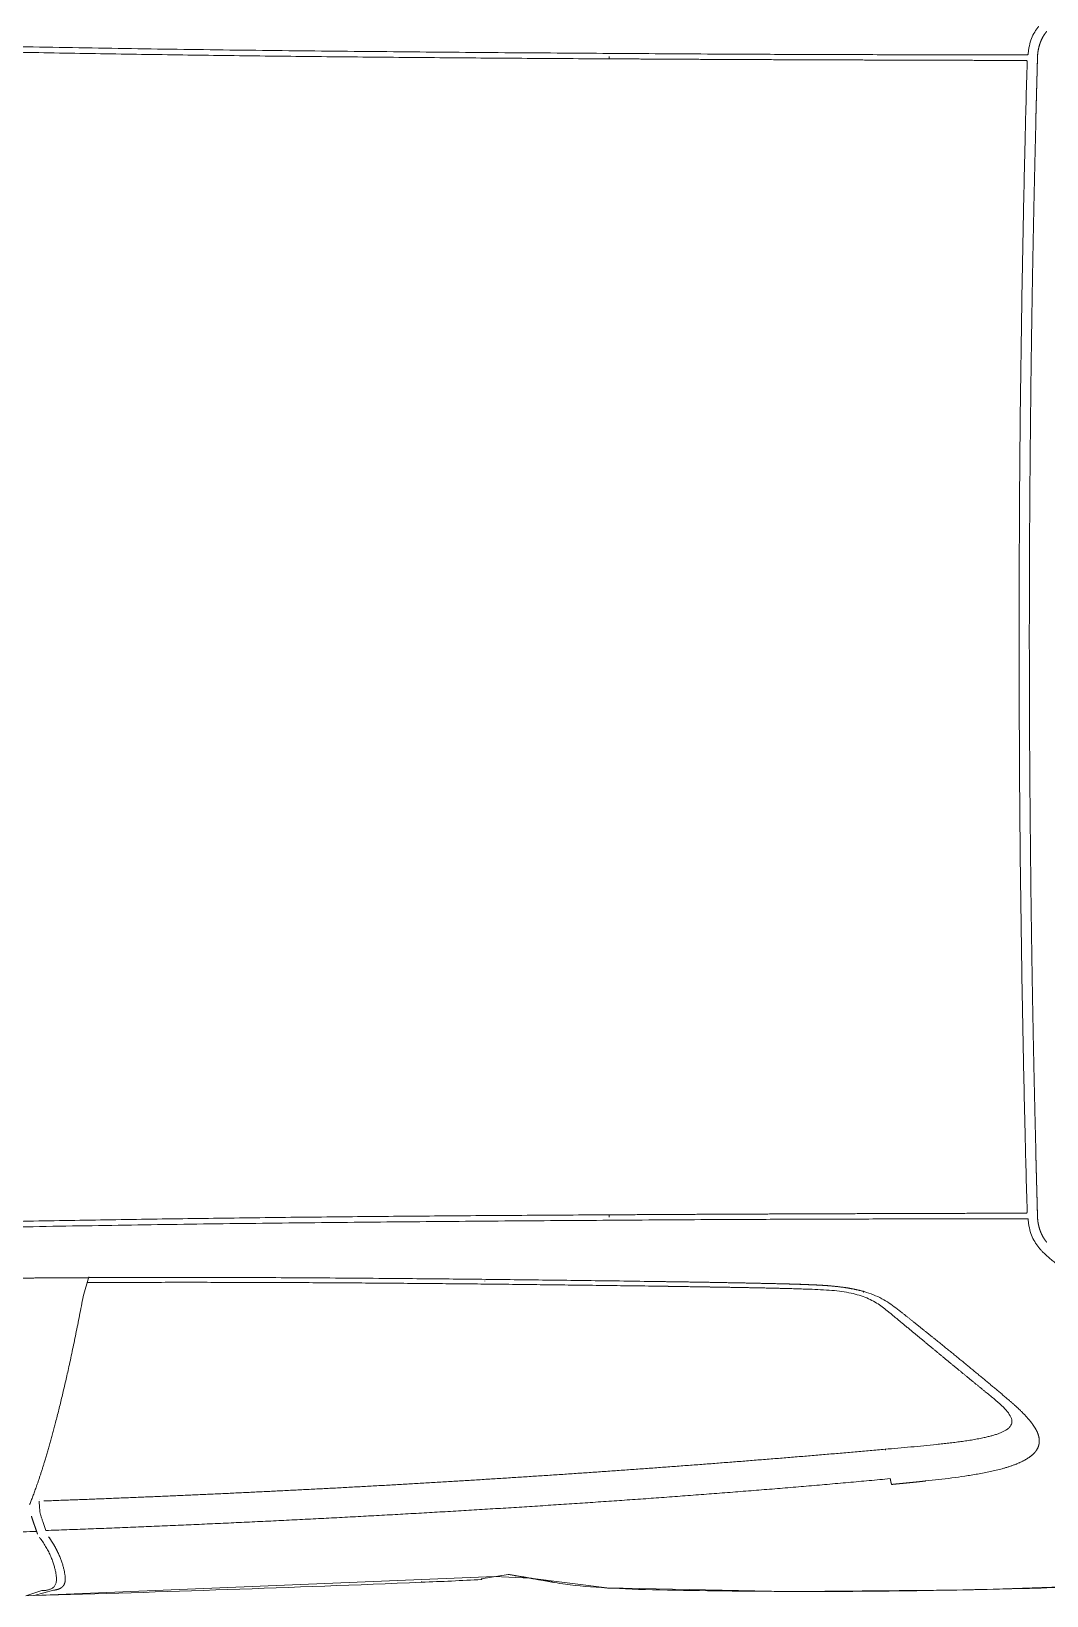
# Model space of a CAD drawing. Header units: metres. Extents: x -13316 to 152404, y -3899 to 30226.
# Drawn here: x 114567.7 to 114654.2, y 2018.2 to 2151.5 of the extents above; entities that cross this region are included whole.
import ezdxf
from ezdxf.xclip import XClip

# ---------------------------------------------------------------- set-up
doc = ezdxf.new("R2010")
doc.units = ezdxf.units.M
doc.header["$LTSCALE"] = 100
doc.header["$MEASUREMENT"] = 0
doc.header["$XCLIPFRAME"] = 0
doc.layers.get('0').update_dxf_attribs({"color": 9, "lineweight": 9})
for name, color, linetype, lineweight in [('04', 9, 'Continuous', 9), ('06D', 9, 'Continuous', 9), ('40M', 9, 'Continuous', 9)]:
    doc.layers.add(name, color=color, linetype=linetype, lineweight=lineweight)

# ---------------------------------------------------------------- blocks, each defined once
blk = doc.blocks.new('p-araba-polo')
at = {"extrusion": (0, 0, -1)}
for p, q in [((2.5081, 0.8127), (2.4946, 0.8171)), ((2.5182, 0.8123), (2.5016, 0.8169)), ((2.8823, 0.8027), (2.9054, 0.7989)), ((2.506, 0.7354), (2.506, 0.7354)), ((2.5099, 0.7363), (2.5099, 0.7363)), ((2.5106, 0.7362), (2.5106, 0.7362)), ((3.2268, 0.6929), (3.2267, 0.6922)), ((2.5434, 0.562), (2.5483, 0.5454)), ((3.2323, 0.5693), (3.2323, 0.5693)), ((2.5562, 0.5502), (2.5465, 0.5502))]:
    blk.add_line(p, q, dxfattribs=at)
at = {"flags": 128}
blk.add_lwpolyline([(2.9369, 0.8044), (2.9413, 0.8051), (2.9443, 0.8057)], dxfattribs=at)
for points, degree in [([(2.5016, 0.8169), (2.6117, 0.8139), (2.7216, 0.8101), (2.8316, 0.8056)], 3), ([(3.0344, 0.8121), (3.07, 0.8129), (3.1076, 0.8133), (3.1465, 0.8134)], 3), ([(2.5081, 0.8127), (2.5088, 0.8127), (2.5095, 0.8127), (2.5101, 0.8126), (2.5108, 0.8126), (2.5115, 0.8125)], 5), ([(2.5115, 0.8125), (2.5115, 0.8125), (2.5116, 0.8125), (2.5116, 0.8125), (2.5117, 0.8125)], 4), ([(2.5115, 0.8125), (2.5115, 0.8125), (2.5116, 0.8125), (2.5116, 0.8125), (2.5117, 0.8125)], 4), ([(2.5182, 0.8123), (2.5184, 0.8123), (2.5187, 0.8123), (2.5189, 0.8123)], 3), ([(2.5278, 0.7987), (2.5285, 0.8037), (2.5283, 0.807), (2.5272, 0.8087), (2.5256, 0.8104), (2.5236, 0.8113), (2.5213, 0.8119), (2.5189, 0.8123)], 7), ([(2.8316, 0.8056), (2.8316, 0.8056), (2.8316, 0.8056), (2.8316, 0.8055), (2.8316, 0.8053), (2.8316, 0.805)], 5), ([(2.8316, 0.805), (2.8316, 0.8053), (2.8316, 0.8054), (2.8316, 0.8056), (2.8316, 0.8056), (2.8316, 0.8056)], 5), ([(2.8316, 0.8056), (2.8487, 0.8049), (2.8658, 0.8042), (2.8829, 0.8032)], 3), ([(2.8823, 0.8027), (2.8827, 0.8028), (2.8829, 0.803), (2.883, 0.8031), (2.883, 0.8032), (2.8829, 0.8032), (2.8827, 0.8032)], 6), ([(2.943, 0.8054), (2.935, 0.804), (2.9273, 0.8026), (2.9198, 0.8013), (2.9125, 0.8001), (2.9054, 0.7989)], 5), ([(2.943, 0.8054), (2.9429, 0.8054), (2.9428, 0.8054), (2.9427, 0.8054)], 3), ([(2.9428, 0.8054), (2.9428, 0.8054), (2.9428, 0.8054), (2.9428, 0.8054), (2.9429, 0.8054), (2.9429, 0.8054), (2.9429, 0.8054), (2.943, 0.8054), (2.943, 0.8054)], 8), ([(2.9433, 0.8055), (2.9432, 0.8055), (2.9432, 0.8055), (2.9431, 0.8055), (2.9431, 0.8055), (2.943, 0.8054)], 5), ([(2.943, 0.8054), (2.9431, 0.8055), (2.9431, 0.8055), (2.9432, 0.8055), (2.9433, 0.8055), (2.9433, 0.8055)], 5), ([(2.9434, 0.8055), (2.9433, 0.8055), (2.9431, 0.8055), (2.943, 0.8054)], 3), ([(2.9054, 0.7989), (2.9062, 0.799), (2.907, 0.7992), (2.9078, 0.7993)], 3), ([(2.514, 0.7669), (2.5155, 0.769), (2.5168, 0.771), (2.5181, 0.7731), (2.5193, 0.7751), (2.5204, 0.7772), (2.5214, 0.7792), (2.5223, 0.7812)], 7), ([(2.5038, 0.7623), (2.321, 0.767), (2.1382, 0.7705), (1.9555, 0.7726), (1.7727, 0.7732), (1.5899, 0.7723), (1.4072, 0.7698)], 6), ([(2.4993, 0.7493), (2.5002, 0.752), (2.5011, 0.7547), (2.502, 0.7573), (2.5029, 0.7599), (2.5038, 0.7624)], 5), ([(2.5046, 0.7646), (2.5044, 0.7642), (2.5043, 0.7637), (2.5041, 0.7633), (2.504, 0.7628), (2.5038, 0.7624)], 5), ([(2.5046, 0.7646), (2.5043, 0.7639), (2.5041, 0.7631), (2.5038, 0.7624)], 3), ([(2.5038, 0.7624), (2.5038, 0.7624), (2.5038, 0.7623), (2.5038, 0.7623)], 3), ([(2.5115, 0.7615), (2.6557, 0.7563), (2.7999, 0.7495), (2.9437, 0.7407), (3.0876, 0.7308), (3.2308, 0.7173)], 5), ([(2.5434, 0.562), (2.5342, 0.6108), (2.5249, 0.6534), (2.5156, 0.6892), (2.5065, 0.7179), (2.4978, 0.7393)], 5), ([(2.5059, 0.7364), (2.5061, 0.7389), (2.5063, 0.7414), (2.5064, 0.7439)], 3), ([(2.5064, 0.7439), (2.5063, 0.7414), (2.5061, 0.7389), (2.5059, 0.7364)], 3), ([(2.5099, 0.7363), (2.6125, 0.7326), (2.715, 0.7281), (2.8175, 0.7228), (2.9199, 0.7165), (3.0222, 0.7094), (3.1244, 0.7013), (3.2264, 0.6923)], 7), ([(3.1608, 0.7236), (3.1608, 0.7236), (3.1608, 0.7236), (3.1608, 0.7236)], 3), ([(3.1608, 0.7236), (3.1608, 0.7236), (3.1608, 0.7236), (3.1608, 0.7236)], 3), ([(3.2308, 0.7173), (3.2311, 0.7187), (3.2314, 0.72), (3.2314, 0.7205), (3.2315, 0.7208), (3.2318, 0.7215), (3.232, 0.7222)], 6), ([(3.232, 0.7222), (3.2318, 0.7215), (3.2315, 0.7208), (3.2314, 0.7205), (3.2314, 0.72), (3.2311, 0.7187), (3.2308, 0.7173)], 6), ([(3.2325, 0.7222), (3.2324, 0.7222), (3.2323, 0.7222), (3.2322, 0.7222), (3.2321, 0.7222), (3.232, 0.7222)], 5), ([(3.232, 0.7222), (3.2322, 0.7222), (3.2323, 0.7222), (3.2325, 0.7222)], 3), ([(3.2325, 0.7222), (3.2385, 0.7216), (3.2445, 0.721), (3.2505, 0.7204)], 3), ([(3.2505, 0.7204), (3.2469, 0.7208), (3.2433, 0.7211), (3.2397, 0.7215), (3.2361, 0.7218), (3.2325, 0.7222)], 5), ([(3.2608, 0.7193), (3.2588, 0.7195), (3.2567, 0.7198), (3.2546, 0.72), (3.2526, 0.7202), (3.2505, 0.7204)], 5), ([(3.2505, 0.7204), (3.2539, 0.72), (3.2574, 0.7197), (3.2608, 0.7193)], 3), ([(3.3555, 0.6929), (3.353, 0.6968), (3.3487, 0.7005), (3.3421, 0.7038), (3.3345, 0.7065), (3.3262, 0.7088)], 5), ([(3.2267, 0.6922), (3.2268, 0.6925), (3.2268, 0.6927), (3.2268, 0.6929)], 3), ([(3.3551, 0.6757), (3.3569, 0.679), (3.358, 0.6825), (3.3585, 0.6859), (3.3577, 0.6895), (3.3555, 0.6929)], 5), ([(3.3312, 0.6498), (3.3371, 0.6548), (3.3427, 0.6599), (3.3478, 0.665), (3.3522, 0.6703), (3.3551, 0.6757)], 5), ([(3.2303, 0.5759), (3.2483, 0.5909), (3.2656, 0.6052), (3.2822, 0.619), (3.2983, 0.6322), (3.3135, 0.6446)], 5), ([(3.241, 0.576), (3.2553, 0.5874), (3.2689, 0.5983), (3.282, 0.6089), (3.2949, 0.6194), (3.3073, 0.6297), (3.3195, 0.6398), (3.3312, 0.6498)], 7), ([(2.3771, 0.548), (2.4045, 0.5475), (2.432, 0.5471), (2.4594, 0.5467), (2.4869, 0.5464), (2.5143, 0.5462), (2.5418, 0.5461)], 6), ([(3.0337, 0.5533), (2.9385, 0.552), (2.8431, 0.5509), (2.7476, 0.5501), (2.6519, 0.5497), (2.5562, 0.5502)], 5), ([(2.8854, 0.5489), (2.8854, 0.5489), (2.8854, 0.5488), (2.8854, 0.5488), (2.8854, 0.5488), (2.8854, 0.5488), (2.8854, 0.5488)], 6), ([(2.8854, 0.5488), (2.8854, 0.5488), (2.8854, 0.5488), (2.8854, 0.5488), (2.8854, 0.5488), (2.8854, 0.5489), (2.8854, 0.5489)], 6), ([(3.1618, 0.5559), (3.1389, 0.555), (3.1101, 0.5545), (3.0826, 0.5541), (3.0594, 0.5537), (3.0337, 0.5533)], 5), ([(3.0349, 0.5494), (3.0524, 0.5496), (3.0699, 0.5499), (3.0873, 0.5502), (3.1049, 0.5505), (3.1223, 0.5509), (3.1397, 0.5513)], 6), ([(3.1397, 0.5513), (3.1445, 0.5514), (3.1493, 0.5516), (3.1541, 0.5517), (3.1589, 0.5519), (3.1637, 0.5521)], 5), ([(3.1637, 0.5521), (3.1712, 0.5524), (3.1787, 0.5528), (3.1863, 0.5535), (3.194, 0.5544), (3.2016, 0.5559), (3.2085, 0.5579)], 6), ([(3.2078, 0.5585), (3.2079, 0.5584), (3.208, 0.5583), (3.2082, 0.5582), (3.2083, 0.5581), (3.2084, 0.558), (3.2085, 0.5579)], 6), ([(2.5418, 0.5461), (2.5518, 0.546), (2.5618, 0.546), (2.5718, 0.5459), (2.5818, 0.5459), (2.5918, 0.5459)], 5), ([(2.5915, 0.5459), (2.5915, 0.5459), (2.5915, 0.5459), (2.5915, 0.5459)], 3), ([(2.5915, 0.5459), (2.5915, 0.5459), (2.5915, 0.5459), (2.5915, 0.5459)], 3), ([(3.3565, 0.4974), (3.3569, 0.5005), (3.3575, 0.5036), (3.3584, 0.5064), (3.3595, 0.5091), (3.3609, 0.5115), (3.3624, 0.5138), (3.3641, 0.5159)], 7), ([(2.9913, 0.4945), (2.9913, 0.4944), (2.9914, 0.4941), (2.9914, 0.4937), (2.9914, 0.4931), (2.9914, 0.4925)], 5), ([(2.9914, 0.4925), (2.9914, 0.4929), (2.9914, 0.4932), (2.9914, 0.4935), (2.9914, 0.4938), (2.9914, 0.494)], 5), ([(3.3483, 0.4967), (3.3483, 0.4963), (3.3481, 0.496), (3.3478, 0.4958), (3.3474, 0.4958), (3.3469, 0.4958)], 5), ([(3.3562, 0.4912), (3.3562, 0.4922), (3.3563, 0.4932), (3.3563, 0.4942), (3.3563, 0.4951), (3.3564, 0.496), (3.3564, 0.4968), (3.3565, 0.4974)], 7), ([(2.9914, 0.4925), (3.0422, 0.4922), (3.093, 0.4919), (3.1438, 0.4917), (3.1945, 0.4915), (3.2452, 0.4914), (3.2959, 0.4912), (3.3464, 0.4911)], 7), ([(3.3464, 0.4911), (3.3469, 0.4911), (3.3472, 0.4911), (3.3475, 0.4905), (3.3475, 0.4901), (3.3475, 0.4896)], 5), ([(3.3554, 0.4618), (3.3555, 0.4655), (3.3556, 0.4691), (3.3557, 0.4728), (3.3558, 0.4764), (3.3559, 0.4801), (3.356, 0.4837)], 6), ([(3.356, 0.4837), (3.356, 0.4842), (3.356, 0.4848), (3.356, 0.4853), (3.3561, 0.4858), (3.3561, 0.4864), (3.3561, 0.4869), (3.3561, 0.4874)], 7), ([(3.3561, 0.4874), (3.3561, 0.488), (3.3561, 0.4885), (3.3561, 0.4891), (3.3562, 0.4896), (3.3562, 0.4901), (3.3562, 0.4907), (3.3562, 0.4912)], 7), ([(3.3549, 0.4398), (3.3549, 0.4434), (3.355, 0.4471), (3.3551, 0.4508), (3.3552, 0.4544), (3.3553, 0.4581), (3.3554, 0.4618)], 6), ([(3.3507, 0.2203), (3.3512, 0.257), (3.3517, 0.2937), (3.3524, 0.3304), (3.3531, 0.367), (3.354, 0.4035), (3.3549, 0.4398)], 6), ([(3.3493, 0), (3.3493, 0.0367), (3.3494, 0.0735), (3.3496, 0.1102), (3.3499, 0.1469), (3.3503, 0.1836), (3.3507, 0.2203)], 6), ([(3.3493, 0), (3.3493, -0.0367), (3.3494, -0.0735), (3.3496, -0.1102), (3.3499, -0.1469), (3.3503, -0.1836), (3.3507, -0.2203)], 6), ([(3.3507, -0.2203), (3.3512, -0.257), (3.3517, -0.2937), (3.3524, -0.3304), (3.3531, -0.3669), (3.354, -0.4035), (3.3549, -0.4398)], 6), ([(3.3549, -0.4398), (3.3549, -0.4434), (3.355, -0.4471), (3.3551, -0.4508), (3.3552, -0.4544), (3.3553, -0.4581), (3.3554, -0.4618)], 6), ([(3.3554, -0.4618), (3.3555, -0.4654), (3.3556, -0.4691), (3.3557, -0.4728), (3.3558, -0.4764), (3.3559, -0.4801), (3.356, -0.4837)], 6), ([(2.9913, -0.4945), (2.9913, -0.4944), (2.9914, -0.4941), (2.9914, -0.4937), (2.9914, -0.4931), (2.9914, -0.4925)], 5), ([(2.9914, -0.4925), (3.0422, -0.4922), (3.093, -0.4919), (3.1438, -0.4917), (3.1945, -0.4915), (3.2452, -0.4914), (3.2959, -0.4912), (3.3464, -0.4911)], 7), ([(2.9914, -0.4925), (2.9914, -0.4929), (2.9914, -0.4932), (2.9914, -0.4935), (2.9914, -0.4938), (2.9914, -0.494)], 5), ([(3.3464, -0.4911), (3.3469, -0.4911), (3.3472, -0.4911), (3.3475, -0.4905), (3.3475, -0.4901), (3.3475, -0.4896)], 5), ([(3.356, -0.4837), (3.356, -0.4842), (3.356, -0.4848), (3.356, -0.4853), (3.3561, -0.4858), (3.3561, -0.4864), (3.3561, -0.4869), (3.3561, -0.4874)], 7), ([(3.3561, -0.4874), (3.3561, -0.488), (3.3561, -0.4885), (3.3561, -0.4891), (3.3562, -0.4896), (3.3562, -0.4901), (3.3562, -0.4907), (3.3562, -0.4912)], 7), ([(3.3562, -0.4912), (3.3562, -0.4922), (3.3563, -0.4932), (3.3563, -0.4942), (3.3563, -0.4951), (3.3564, -0.496), (3.3564, -0.4968), (3.3565, -0.4974)], 7), ([(3.3483, -0.4967), (3.3483, -0.4963), (3.3481, -0.496), (3.3478, -0.4958), (3.3474, -0.4958), (3.3469, -0.4958)], 5), ([(3.3565, -0.4974), (3.3569, -0.5005), (3.3575, -0.5036), (3.3584, -0.5064), (3.3595, -0.5091), (3.3609, -0.5115), (3.3624, -0.5138), (3.3641, -0.5159)], 7)]:
    blk.add_open_spline(points, degree=degree)
for points, degree, knots in [([(3.46, 0.8061), (3.4566, 0.8063), (3.4499, 0.8067), (3.4362, 0.8075), (3.4129, 0.8086), (3.3796, 0.8099), (3.339, 0.8111), (3.2984, 0.812), (3.2603, 0.8127), (3.226, 0.8131), (3.193, 0.8134), (3.1656, 0.8135), (3.1487, 0.8134), (3.1435, 0.8134)], 3, [0, 0, 0, 0, 0.03531, 0.070597, 0.141114, 0.269195, 0.390859, 0.518959, 0.640794, 0.737038, 0.833171, 0.948447, 1, 1, 1, 1]), ([(2.5203, 0.799), (2.5205, 0.7998), (2.5207, 0.8015), (2.5207, 0.8036), (2.5205, 0.8053), (2.5202, 0.8067), (2.5197, 0.8079), (2.519, 0.809), (2.5182, 0.8098), (2.5173, 0.8105), (2.5162, 0.8111), (2.5151, 0.8116), (2.514, 0.812), (2.5127, 0.8123), (2.5119, 0.8124), (2.5115, 0.8125)], 3, [0, 0, 0, 0, 0.076921, 0.153841, 0.230758, 0.307684, 0.38461, 0.461531, 0.538451, 0.615377, 0.692305, 0.769227, 0.846147, 0.923076, 1, 1, 1, 1]), ([(2.519, 0.8089), (2.519, 0.8089), (2.519, 0.8089), (2.519, 0.8089), (2.519, 0.8089), (2.519, 0.8089), (2.519, 0.8089), (2.519, 0.8089), (2.519, 0.8089), (2.519, 0.8089), (2.519, 0.8089)], 5, [0, 0, 0, 0, 0, 0, 1, 1, 1, 1, 1, 1.000001, 1.000001, 1.000001, 1.000001, 1.000001, 1.000001]), ([(2.8823, 0.8027), (2.8825, 0.8028), (2.8829, 0.803), (2.883, 0.8032), (2.8829, 0.8032), (2.8827, 0.8032), (2.8826, 0.8032)], 3, [0, 0, 0, 0, 0.249685, 0.499599, 0.749749, 1, 1, 1, 1]), ([(2.9447, 0.8057), (2.948, 0.8063), (2.9714, 0.8099), (3.0015, 0.8114), (3.0343, 0.8121)], 3, [0, 0, 0, 0, 0.131477, 1, 1, 1, 1]), ([(2.5061, 0.7672), (2.5071, 0.7685), (2.509, 0.7711), (2.5114, 0.775), (2.5136, 0.7788), (2.5154, 0.7826), (2.5169, 0.7863), (2.5182, 0.7899), (2.5191, 0.7932), (2.5199, 0.7963), (2.5202, 0.7981), (2.5203, 0.799)], 3, [0, 0, 0, 0, 0.111111, 0.222222, 0.333334, 0.444446, 0.555558, 0.666671, 0.77778, 0.888892, 1, 1, 1, 1]), ([(2.5278, 0.7987), (2.5276, 0.7979), (2.5274, 0.7964), (2.5268, 0.7937), (2.526, 0.7908), (2.525, 0.7877), (2.5238, 0.7845), (2.5228, 0.7823), (2.5223, 0.7812)], 3, [0, 0, 0, 0, 0.166664, 0.333329, 0.499996, 0.666663, 0.833332, 1, 1, 1, 1]), ([(2.5223, 0.7812), (2.5218, 0.78), (2.5207, 0.7777), (2.5187, 0.7741), (2.5165, 0.7705), (2.5148, 0.7681), (2.514, 0.7669)], 3, [0, 0, 0, 0, 0.250011, 0.500014, 0.750025, 1, 1, 1, 1]), ([(2.5115, 0.7615), (2.5111, 0.7603), (2.5104, 0.7581), (2.5093, 0.7549), (2.5084, 0.7521), (2.5077, 0.7497), (2.5072, 0.7482), (2.507, 0.7475)], 3, [0, 0, 0, 0, 0.25, 0.500004, 0.695088, 0.845111, 1, 1, 1, 1]), ([(2.507, 0.7475), (2.5069, 0.7471), (2.5067, 0.7464), (2.5065, 0.7452), (2.5065, 0.7443), (2.5064, 0.7439)], 3, [0, 0, 0, 0, 0.338909, 0.661562, 1, 1, 1, 1]), ([(2.9293, 0.7407), (2.9293, 0.7407), (2.9293, 0.7407), (2.9293, 0.7407), (2.9293, 0.7407), (2.9293, 0.7407), (2.9293, 0.7407)], 3, [0, 0, 0, 0, 1, 1, 1, 1, 1, 1, 1]), ([(2.9527, 0.7392), (2.9527, 0.7392), (2.9527, 0.7392), (2.9527, 0.7392), (2.9527, 0.7392), (2.9527, 0.7392), (2.9527, 0.7392)], 3, [0, 0, 0, 0, 1, 1, 1, 1, 1, 1, 1]), ([(2.9527, 0.7392), (2.9527, 0.7392), (2.9527, 0.7392), (2.9527, 0.7392), (2.9527, 0.7392), (2.9527, 0.7392), (2.9527, 0.7392)], 3, [0, 0, 0, 0, 1, 1, 1, 1, 1, 1, 1]), ([(3.2608, 0.7193), (3.2646, 0.7189), (3.2721, 0.7181), (3.2833, 0.7167), (3.2944, 0.7152), (3.3053, 0.7134), (3.3161, 0.7114), (3.3228, 0.7096), (3.3262, 0.7088)], 3, [0, 0, 0, 0, 0.1667, 0.333452, 0.500295, 0.667229, 0.833987, 1, 1, 1, 1]), ([(3.2703, 0.6882), (3.2666, 0.6885), (3.2594, 0.6893), (3.2484, 0.6903), (3.2374, 0.6913), (3.2301, 0.6919), (3.2264, 0.6923)], 3, [0, 0, 0, 0, 0.249999, 0.5, 0.749999, 1, 1, 1, 1]), ([(3.3109, 0.6823), (3.3094, 0.6826), (3.3062, 0.6833), (3.3012, 0.6842), (3.2962, 0.685), (3.2911, 0.6857), (3.2859, 0.6864), (3.2807, 0.687), (3.2755, 0.6876), (3.272, 0.688), (3.2703, 0.6882)], 3, [0, 0, 0, 0, 0.124983, 0.249975, 0.374973, 0.499975, 0.624979, 0.749985, 0.874992, 1, 1, 1, 1]), ([(3.3301, 0.6755), (3.3295, 0.6759), (3.3283, 0.6767), (3.326, 0.6778), (3.3234, 0.6788), (3.3205, 0.6798), (3.3175, 0.6807), (3.3143, 0.6815), (3.3121, 0.6821), (3.3109, 0.6823)], 3, [0, 0, 0, 0, 0.142893, 0.285782, 0.428638, 0.571491, 0.714341, 0.857166, 1, 1, 1, 1]), ([(3.3341, 0.6661), (3.3342, 0.6668), (3.3346, 0.668), (3.3344, 0.6699), (3.3338, 0.6718), (3.3324, 0.6737), (3.3309, 0.6749), (3.3301, 0.6755)], 3, [0, 0, 0, 0, 0.200067, 0.400113, 0.600121, 0.800083, 1, 1, 1, 1]), ([(3.3135, 0.6446), (3.316, 0.6466), (3.3209, 0.6506), (3.3252, 0.6545), (3.3273, 0.6565)], 3, [0, 0, 0, 0, 0.500033, 1, 1, 1, 1]), ([(3.3273, 0.6565), (3.3288, 0.6581), (3.3319, 0.6613), (3.3333, 0.6645), (3.3341, 0.6661)], 3, [0, 0, 0, 0, 0.500141, 1, 1, 1, 1]), ([(3.1618, 0.5559), (3.1683, 0.5561), (3.1805, 0.5566), (3.1975, 0.5588), (3.2114, 0.5631), (3.222, 0.5691), (3.2275, 0.5736), (3.2303, 0.5759)], 3, [0, 0, 0, 0, 0.229948, 0.430851, 0.618309, 0.809628, 1, 1, 1, 1]), ([(3.241, 0.576), (3.2393, 0.5746), (3.2357, 0.5718), (3.2301, 0.5677), (3.2238, 0.5639), (3.2167, 0.5605), (3.2112, 0.5588), (3.2085, 0.5579)], 3, [0, 0, 0, 0, 0.202487, 0.403363, 0.602843, 0.801427, 1, 1, 1, 1]), ([(3.0349, 0.5494), (3.0165, 0.5491), (2.9796, 0.5486), (2.9243, 0.5479), (2.869, 0.5473), (2.8075, 0.5467), (2.7397, 0.5462), (2.6658, 0.5458), (2.6164, 0.5459), (2.5918, 0.5459)], 3, [0, 0, 0, 0, 0.125016, 0.250021, 0.375012, 0.500001, 0.666615, 0.833283, 1, 1, 1, 1]), ([(3.0337, 0.5533), (3.0442, 0.5535), (3.0654, 0.5538), (3.0977, 0.5543), (3.1299, 0.5549), (3.1514, 0.5555), (3.1618, 0.5559)], 3, [0, 0, 0, 0, 0.244881, 0.495799, 0.755099, 1, 1, 1, 1]), ([(3.1397, 0.5513), (3.131, 0.5511), (3.1136, 0.5507), (3.0874, 0.5502), (3.0611, 0.5498), (3.0436, 0.5495), (3.0349, 0.5494)], 3, [0, 0, 0, 0, 0.249999, 0.499999, 0.75, 1, 1, 1, 1]), ([(3.1637, 0.5521), (3.1617, 0.552), (3.1577, 0.5518), (3.1517, 0.5516), (3.1467, 0.5515), (3.1433, 0.5514), (3.1417, 0.5514), (3.1409, 0.5513), (3.1403, 0.5513), (3.1399, 0.5513), (3.1397, 0.5513)], 3, [0, 0, 0, 0, 0.249862, 0.499819, 0.749912, 0.875014, 0.92503, 0.955027, 0.977518, 1, 1, 1, 1]), ([(2.5918, 0.5459), (2.5834, 0.5459), (2.5668, 0.5459), (2.5501, 0.546), (2.5418, 0.5461)], 3, [0, 0, 0, 0, 0.499895, 1, 1, 1, 1]), ([(3.3572, 0.5202), (3.3577, 0.5208), (3.3587, 0.522), (3.3608, 0.5242), (3.3635, 0.5269), (3.367, 0.5299), (3.3705, 0.5327), (3.3741, 0.5354), (3.379, 0.5388), (3.3828, 0.5413), (3.3853, 0.5429)], 3, [0, 0, 0, 0, 0.060335, 0.124578, 0.249278, 0.374233, 0.499321, 0.624409, 0.749543, 1, 1, 1, 1]), ([(3.3483, 0.4967), (3.3484, 0.4979), (3.3487, 0.5002), (3.3495, 0.5047), (3.351, 0.5099), (3.3533, 0.5145), (3.3554, 0.5178), (3.3566, 0.5194), (3.3572, 0.5202)], 3, [0, 0, 0, 0, 0.125989, 0.249779, 0.499456, 0.749332, 0.870647, 1, 1, 1, 1]), ([(2.9914, 0.4925), (2.9681, 0.4926), (2.9215, 0.4929), (2.8515, 0.4934), (2.7815, 0.494), (2.7115, 0.4947), (2.6414, 0.4956), (2.5713, 0.4966), (2.5012, 0.4978), (2.4311, 0.4992), (2.361, 0.501), (2.2908, 0.5031), (2.2441, 0.5049), (2.2208, 0.5057)], 3, [0, 0, 0, 0, 0.090909, 0.181819, 0.272729, 0.363638, 0.454547, 0.545456, 0.636366, 0.727274, 0.818182, 0.909092, 1, 1, 1, 1]), ([(2.3554, 0.506), (2.3703, 0.5056), (2.4001, 0.5048), (2.4448, 0.5038), (2.4895, 0.5028), (2.5342, 0.502), (2.5789, 0.5013), (2.6236, 0.5006), (2.6682, 0.5), (2.7129, 0.4995), (2.7575, 0.499), (2.8022, 0.4986), (2.8468, 0.4982), (2.8914, 0.4978), (2.936, 0.4975), (2.9805, 0.4972), (3.0251, 0.4969), (3.0696, 0.4966), (3.0993, 0.4965), (3.1141, 0.4964)], 3, [0, 0, 0, 0, 0.058823, 0.117647, 0.17647, 0.235294, 0.294117, 0.352941, 0.411764, 0.470588, 0.529411, 0.588235, 0.647058, 0.705882, 0.764706, 0.823529, 0.882353, 0.941176, 1, 1, 1, 1]), ([(3.1141, 0.4964), (3.1335, 0.4963), (3.1724, 0.4962), (3.2307, 0.496), (3.2791, 0.4958), (3.3179, 0.4958), (3.3372, 0.4958), (3.3469, 0.4958)], 3, [0, 0, 0, 0, 0.250049, 0.500074, 0.750085, 0.874591, 1, 1, 1, 1]), ([(3.2865, 0.4958), (3.2865, 0.4958), (3.2865, 0.4958), (3.2865, 0.4958), (3.2865, 0.4958), (3.2865, 0.4958), (3.2865, 0.4958)], 3, [0, 0, 0, 0, 1, 1, 1, 1, 1, 1, 1]), ([(3.2865, 0.4958), (3.2865, 0.4958), (3.2865, 0.4958), (3.2865, 0.4958), (3.2865, 0.4958), (3.2865, 0.4958), (3.2865, 0.4958)], 3, [0, 0, 0, 0, 1, 1, 1, 1, 1, 1, 1]), ([(3.3038, 0.4958), (3.3038, 0.4958), (3.3038, 0.4958), (3.3038, 0.4958), (3.3038, 0.4958), (3.3038, 0.4958), (3.3038, 0.4958)], 3, [0, 0, 0, 0, 1, 1, 1, 1, 1, 1, 1]), ([(3.3038, 0.4958), (3.3038, 0.4958), (3.3038, 0.4958), (3.3038, 0.4958), (3.3038, 0.4958), (3.3038, 0.4958), (3.3038, 0.4958)], 3, [0, 0, 0, 0, 1, 1, 1, 1, 1, 1, 1]), ([(3.3469, 0.4958), (3.347, 0.4958), (3.3472, 0.4958), (3.3475, 0.4958), (3.3479, 0.4959), (3.3482, 0.4962), (3.3483, 0.4965), (3.3483, 0.4967)], 3, [0, 0, 0, 0, 0.126989, 0.253376, 0.501595, 0.750756, 1, 1, 1, 1]), ([(3.3406, 0), (3.3406, 0.0157), (3.3407, 0.0471), (3.3408, 0.0942), (3.3414, 0.1788), (3.3425, 0.2677), (3.3443, 0.3606), (3.3454, 0.4121), (3.3465, 0.4551), (3.3471, 0.4781), (3.3475, 0.4896)], 3, [0, 0, 0, 0, 0.095818, 0.191637, 0.287456, 0.612278, 0.734598, 0.85691, 0.928456, 1, 1, 1, 1]), ([(3.3475, 0.4896), (3.3475, 0.49), (3.3475, 0.4908), (3.3468, 0.491), (3.3464, 0.4911)], 3, [0, 0, 0, 0, 0.548693, 1, 1, 1, 1]), ([(3.3562, 0.4912), (3.3562, 0.4906), (3.3562, 0.4894), (3.3561, 0.4878), (3.3561, 0.4864), (3.3561, 0.4854), (3.356, 0.4845), (3.356, 0.484), (3.356, 0.4837)], 3, [0, 0, 0, 0, 0.252172, 0.502148, 0.651132, 0.794911, 0.894758, 1, 1, 1, 1]), ([(3.3406, 0), (3.3406, -0.0157), (3.3407, -0.0471), (3.3408, -0.0942), (3.3414, -0.1788), (3.3425, -0.2677), (3.3443, -0.3606), (3.3454, -0.4121), (3.3465, -0.4551), (3.3471, -0.4781), (3.3475, -0.4896)], 3, [0, 0, 0, 0, 0.095818, 0.191637, 0.287456, 0.612278, 0.734598, 0.85691, 0.928456, 1, 1, 1, 1]), ([(2.9914, -0.4925), (2.9681, -0.4926), (2.9215, -0.4929), (2.8515, -0.4934), (2.7815, -0.494), (2.7115, -0.4947), (2.6414, -0.4956), (2.5713, -0.4966), (2.5012, -0.4978), (2.4311, -0.4992), (2.361, -0.501), (2.2908, -0.5031), (2.2441, -0.5049), (2.2208, -0.5057)], 3, [0, 0, 0, 0, 0.090909, 0.181819, 0.272729, 0.363638, 0.454547, 0.545456, 0.636366, 0.727274, 0.818182, 0.909092, 1, 1, 1, 1]), ([(3.3475, -0.4896), (3.3475, -0.49), (3.3475, -0.4908), (3.3468, -0.491), (3.3464, -0.4911)], 3, [0, 0, 0, 0, 0.548693, 1, 1, 1, 1]), ([(3.3562, -0.4912), (3.3562, -0.4906), (3.3562, -0.4894), (3.3561, -0.4878), (3.3561, -0.4864), (3.3561, -0.4854), (3.356, -0.4845), (3.356, -0.484), (3.356, -0.4837)], 3, [0, 0, 0, 0, 0.252172, 0.502148, 0.651132, 0.794911, 0.894758, 1, 1, 1, 1]), ([(2.3554, -0.506), (2.3703, -0.5056), (2.4001, -0.5048), (2.4448, -0.5038), (2.4895, -0.5028), (2.5342, -0.502), (2.5789, -0.5013), (2.6236, -0.5006), (2.6682, -0.5), (2.7129, -0.4995), (2.7575, -0.499), (2.8022, -0.4986), (2.8468, -0.4982), (2.8914, -0.4978), (2.936, -0.4975), (2.9805, -0.4972), (3.0251, -0.4969), (3.0696, -0.4966), (3.0993, -0.4965), (3.1141, -0.4964)], 3, [0, 0, 0, 0, 0.058823, 0.117647, 0.17647, 0.235294, 0.294117, 0.352941, 0.411764, 0.470588, 0.529411, 0.588235, 0.647058, 0.705882, 0.764706, 0.823529, 0.882353, 0.941176, 1, 1, 1, 1]), ([(3.1141, -0.4964), (3.1335, -0.4963), (3.1724, -0.4962), (3.2307, -0.496), (3.2791, -0.4958), (3.3179, -0.4958), (3.3372, -0.4958), (3.3469, -0.4958)], 3, [0, 0, 0, 0, 0.250049, 0.500074, 0.750085, 0.874591, 1, 1, 1, 1]), ([(3.2865, -0.4958), (3.2865, -0.4958), (3.2865, -0.4958), (3.2865, -0.4958), (3.2865, -0.4958), (3.2865, -0.4958), (3.2865, -0.4958)], 3, [0, 0, 0, 0, 1, 1, 1, 1, 1, 1, 1]), ([(3.2865, -0.4958), (3.2865, -0.4958), (3.2865, -0.4958), (3.2865, -0.4958), (3.2865, -0.4958), (3.2865, -0.4958), (3.2865, -0.4958)], 3, [0, 0, 0, 0, 1, 1, 1, 1, 1, 1, 1]), ([(3.3038, -0.4958), (3.3038, -0.4958), (3.3038, -0.4958), (3.3038, -0.4958), (3.3038, -0.4958), (3.3038, -0.4958), (3.3038, -0.4958)], 3, [0, 0, 0, 0, 1, 1, 1, 1, 1, 1, 1]), ([(3.3038, -0.4958), (3.3038, -0.4958), (3.3038, -0.4958), (3.3038, -0.4958), (3.3038, -0.4958), (3.3038, -0.4958), (3.3038, -0.4958)], 3, [0, 0, 0, 0, 1, 1, 1, 1, 1, 1, 1]), ([(3.3469, -0.4958), (3.347, -0.4958), (3.3472, -0.4958), (3.3475, -0.4958), (3.3479, -0.4959), (3.3482, -0.4962), (3.3483, -0.4965), (3.3483, -0.4967)], 3, [0, 0, 0, 0, 0.126989, 0.253376, 0.501595, 0.750756, 1, 1, 1, 1]), ([(3.3483, -0.4967), (3.3484, -0.4979), (3.3487, -0.5002), (3.3495, -0.5047), (3.351, -0.5099), (3.3533, -0.5145), (3.3554, -0.5178), (3.3566, -0.5194), (3.3572, -0.5202)], 3, [0, 0, 0, 0, 0.125989, 0.249779, 0.499456, 0.749332, 0.870647, 1, 1, 1, 1])]:
    blk.add_open_spline(points, degree=degree, knots=knots)
at = {"layer": '40M'}
blk.add_lwpolyline([(3.8172, -0.6448, 0.152071), (3.8172, 0.6448, 0.097947), (3.7799, 0.7136, 0.131733), (3.7439, 0.7391, 0.129735), (3.6894, 0.7444, -0.54352), (3.6813, 0.7534, 0.153109), (3.5521, 0.7981), (3.4348, 0.8075), (3.3018, 0.8119), (3.1435, 0.8134), (2.9894, 0.8104), (2.9242, 0.8021), (2.8938, 0.8008), (2.4946, 0.8171)], format="xyb", dxfattribs=at)
blk = doc.blocks.new('p-cati_vw')
at = {"layer": '04'}
ref = blk.add_blockref('p-araba-polo', (1503.76, -2480.7), dxfattribs=dict(at, xscale=-100, yscale=100, zscale=100, rotation=270))
XClip(ref).set_block_clipping_path([(-0.0924763951, -0.9835002962), (4.0650970395, 0.9845199444)])

msp = doc.modelspace()

# ---------------------------------------------------------------- block references
at = {"layer": '06D', "rotation": 269.9999999998917}
msp.add_blockref('p-cati_vw', (116798.49, 3603.68), dxfattribs=at)

doc.saveas('drawing.dxf')
